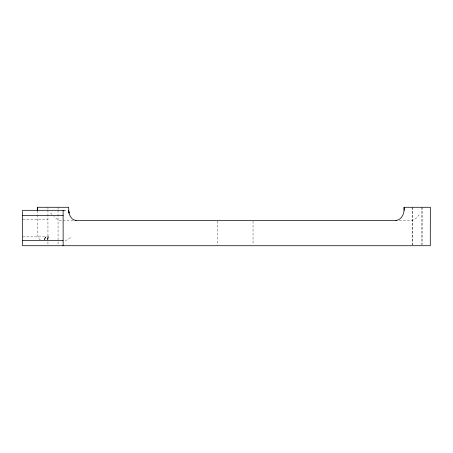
<?xml version="1.0" encoding="UTF-8"?>
<svg xmlns="http://www.w3.org/2000/svg" width="453" height="453" viewBox="0 0 453 453"><rect width="100%" height="100%" fill="white"/><g stroke="black" fill="none" stroke-linecap="round" stroke-linejoin="round"><path stroke-width="0.34" stroke-dasharray="2.27 1.7" d="M48.086 238.136L48.29 235.605L47.531 239.988M45.249 238.136L45.266 236.913L44.371 239.988L45.487 236.913L44.87 239.184L44.117 239.988L45.023 238.136M47.372 239.988L48.239 236.913L47.944 238.136M419.325 214.699L415.967 218.408L412.604 220.288L399.331 220.43M70.498 237.542L67.61 239.813L64.156 240.662M22.65 219.167L47.944 219.167M73.278 220.43L59.1 220.198L56.546 218.799L53.981 216.494M22.65 236.868L47.944 236.868M40.357 239.988L38.505 238.136L37.825 235.605L37.825 210.311M50.691 213.029L52.101 214.563M422.275 207.276L422.275 244.348M421.641 207.276L421.641 245.724M412.791 207.276L412.791 245.724M412.156 207.276L412.156 245.724M253.046 221.132L253.046 244.32M217.174 221.132L217.174 245.724M58.058 207.276L58.058 209.337M58.058 210.022L58.058 245.724M47.944 207.276L47.944 209.337M47.944 210.022L47.944 245.724"/><path stroke-width="0.68" d="M395.962 220.43C402.054 219.892 404.778 212.638 404.082 207.276L430.35 207.276L430.276 245.724L22.65 245.724L22.65 210.311L65.3 210.311M404.076 210.311L404.099 207.276M68.613 210.968L68.85 212.933L68.68 207.276L37.322 207.276L37.333 210.311L37.322 207.276M22.65 215.373L63.12 215.373M75.396 220.43L396.579 220.43M22.65 240.662L63.12 240.662M76.047 220.43C71.308 220.209 69.207 215.039 68.663 210.99M68.624 210.311L69.049 213.029M63.12 210.311L63.12 245.724"/></g></svg>
